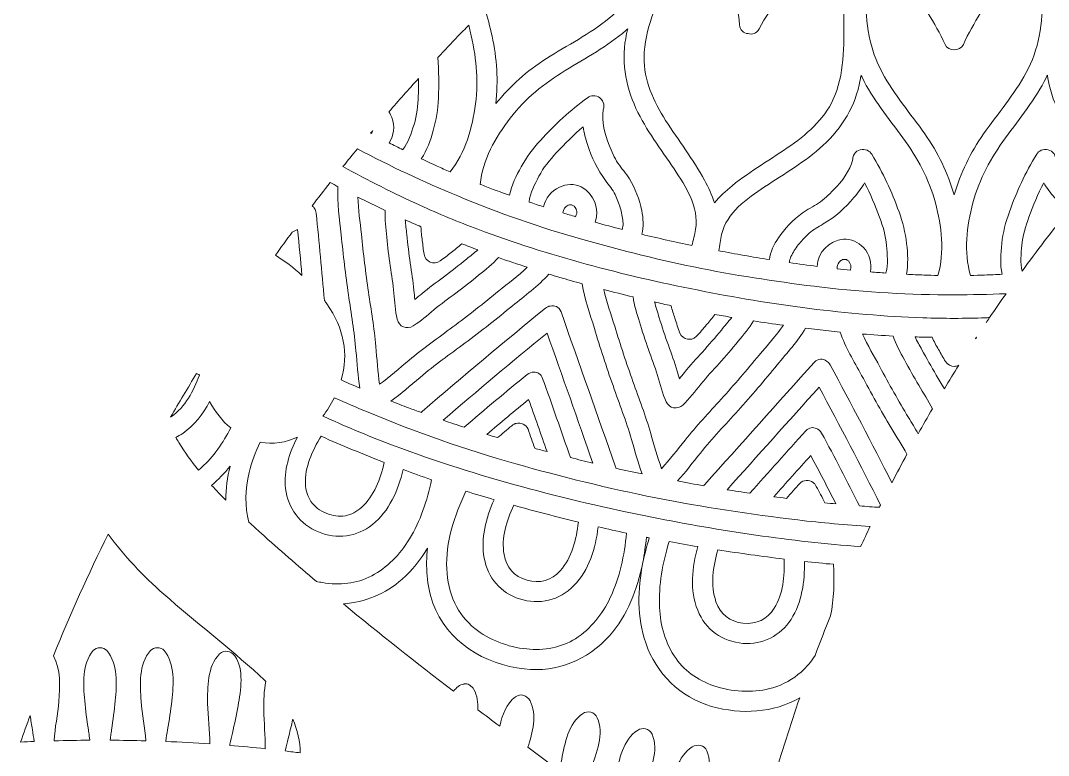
# Model space of a CAD drawing. Extents: x 80 to 917, y -989 to -11.
# Drawn here: x 199.9 to 391.6, y -273.8 to -136.8 of the extents above; entities that cross this region are included whole.
import ezdxf

# ---------------------------------------------------------------- set-up
doc = ezdxf.new("R2010")
doc.units = 0
doc.header["$MEASUREMENT"] = 0
doc.layers.add('Layer 1', color=7, linetype='Continuous', lineweight=0)

# ---------------------------------------------------------------- blocks, each defined once
blk = doc.blocks.new('Block_0')
at = {"layer": 'Layer 1'}
for points, knots in [([(297.6, -123.99), (297.6, -123.99), (297.6, -123.98), (297.6, -123.98), (297.88, -123.72), (298.16, -123.46), (298.45, -123.2), (298.16, -123.46), (297.88, -123.72), (297.6, -123.99), (297.64, -124.58), (297.68, -125.17), (297.7, -125.76), (297.73, -126.47), (298.25, -127.04), (298.9, -127.31), (299.55, -127.57), (300.32, -127.55), (300.84, -127.07), (304.14, -124.01), (307.87, -121.58), (311.63, -119.14), (315.42, -116.68), (318.96, -113.93), (322.31, -110.89), (323.81, -109.52), (325.2, -108.09), (326.44, -106.55), (326.43, -107.63), (326.47, -108.71), (326.56, -109.8), (326.97, -114.57), (328.32, -119.25), (329.92, -123.74), (331.56, -128.34), (333.62, -132.69), (333.98, -137.63), (334.05, -138.65), (334.76, -139.17), (335.55, -139.26), (336.32, -139.48), (337.17, -139.27), (337.63, -138.36), (339.85, -133.92), (343.42, -130.7), (346.7, -127.08), (349.9, -123.54), (352.93, -119.73), (355.13, -115.48), (355.63, -114.52), (356.09, -113.53), (356.49, -112.53), (357.05, -114.42), (357.78, -116.28), (358.64, -118.12), (360.57, -122.2), (362.79, -126.11), (365.35, -129.83), (367.9, -133.52), (370.41, -137.19), (372.28, -141.27), (372.58, -141.92), (373.28, -142.25), (373.99, -142.25), (374.68, -142.25), (375.39, -141.92), (375.69, -141.27), (377.57, -137.19), (380.07, -133.52), (382.62, -129.83), (385.18, -126.11), (387.4, -122.2), (389.33, -118.12), (390.2, -116.28), (390.92, -114.42), (391.48, -112.53), (391.89, -113.53), (392.34, -114.52), (392.84, -115.48), (395.04, -119.73), (398.08, -123.54), (401.27, -127.08), (404.55, -130.7), (408.12, -133.92), (410.34, -138.36), (410.8, -139.27), (411.65, -139.48), (412.42, -139.26), (413.21, -139.17), (413.92, -138.65), (413.99, -137.63), (414.35, -132.69), (416.42, -128.34), (418.05, -123.74), (419.65, -119.25), (421, -114.57), (421.41, -109.8), (421.5, -108.71), (421.54, -107.63), (421.53, -106.55), (422.78, -108.09), (424.16, -109.52), (425.66, -110.89), (429, -113.93), (432.55, -116.68), (436.34, -119.14), (438.76, -120.7), (441.16, -122.27), (443.45, -124), (440.26, -126.56), (437.11, -129.18), (434.03, -131.85), (433.83, -131.59), (433.64, -131.31), (433.46, -131.03), (432.07, -128.88), (430.97, -126.55), (429.7, -124.33), (429.19, -123.44), (428.28, -122.88), (427.24, -123.31), (426.27, -123.72), (425.86, -124.8), (426.22, -125.77), (426.62, -126.82), (427.03, -127.85), (427.46, -128.89), (428.33, -131.01), (429.27, -133.15), (430.06, -135.34), (425.44, -139.5), (420.95, -143.78), (416.59, -148.2), (412.64, -152.2), (408.81, -156.32), (405.09, -160.53), (405.09, -160.53), (404.41, -160.08), (404.41, -160.08), (401.02, -157.68), (397.77, -154.7), (396.21, -150.76), (394.3, -145.92), (394.56, -140.53), (394.56, -135.43), (394.56, -134.31), (394.54, -133.2), (394.5, -132.08), (394.47, -131.05), (393.68, -130.2), (392.62, -130.2), (391.5, -130.2), (390.87, -131.06), (390.74, -132.08), (390.42, -134.62), (390.3, -137.19), (389.84, -139.71), (389.39, -142.11), (388.54, -144.37), (387.39, -146.53), (385.19, -150.62), (382.13, -154.16), (379.47, -157.94), (377, -161.45), (375.18, -165.21), (373.99, -169.31), (373.99, -169.31), (373.99, -169.29), (373.99, -169.29), (373.99, -169.29), (373.98, -169.3), (373.98, -169.31), (372.79, -165.21), (370.97, -161.45), (368.51, -157.94), (365.84, -154.16), (362.78, -150.62), (360.58, -146.53), (359.43, -144.37), (358.59, -142.11), (358.14, -139.71), (357.67, -137.19), (357.55, -134.62), (357.23, -132.08), (357.1, -131.06), (356.47, -130.2), (355.35, -130.2), (354.3, -130.2), (353.5, -131.05), (353.47, -132.08), (353.43, -133.2), (353.42, -134.31), (353.42, -135.43), (353.4, -140.53), (353.67, -145.92), (351.76, -150.76), (350.2, -154.7), (346.95, -157.68), (343.56, -160.08), (339.93, -162.63), (336.03, -164.8), (332.59, -167.61), (331.4, -168.57), (330.23, -169.61), (329.28, -170.82), (328.86, -169.34), (328.17, -167.92), (327.45, -166.59), (325.33, -162.67), (322.57, -159.18), (320.19, -155.42), (317.97, -151.92), (316.1, -147.92), (316.18, -143.68), (316.26, -138.48), (318.57, -133.6), (320.51, -128.89), (320.94, -127.85), (321.35, -126.82), (321.75, -125.77), (322.11, -124.8), (321.7, -123.72), (320.73, -123.31), (319.69, -122.88), (318.78, -123.44), (318.27, -124.33), (317, -126.55), (315.9, -128.88), (314.51, -131.03), (313.18, -133.08), (311.54, -134.85), (309.64, -136.4), (306.06, -139.34), (301.87, -141.44), (297.96, -143.91), (294.33, -146.22), (291.22, -148.98), (288.55, -152.31), (288.55, -152.31), (288.55, -152.29), (288.55, -152.29), (288.55, -152.3), (288.54, -152.31), (288.54, -152.31), (289.01, -148.07), (288.76, -143.91), (287.83, -139.71), (287.45, -138), (287, -136.29), (286.55, -134.59), (290.17, -130.98), (293.85, -127.43), (297.6, -123.99)], [0, 0, 0, 0, 1, 1, 1, 2, 2, 2, 3, 3, 3, 4, 4, 4, 5, 5, 5, 6, 6, 6, 7, 7, 7, 8, 8, 8, 9, 9, 9, 10, 10, 10, 11, 11, 11, 12, 12, 12, 13, 13, 13, 14, 14, 14, 15, 15, 15, 16, 16, 16, 17, 17, 17, 18, 18, 18, 19, 19, 19, 20, 20, 20, 21, 21, 21, 22, 22, 22, 23, 23, 23, 24, 24, 24, 25, 25, 25, 26, 26, 26, 27, 27, 27, 28, 28, 28, 29, 29, 29, 30, 30, 30, 31, 31, 31, 32, 32, 32, 33, 33, 33, 34, 34, 34, 35, 35, 35, 36, 36, 36, 37, 37, 37, 38, 38, 38, 39, 39, 39, 40, 40, 40, 41, 41, 41, 42, 42, 42, 43, 43, 43, 44, 44, 44, 45, 45, 45, 46, 46, 46, 47, 47, 47, 48, 48, 48, 49, 49, 49, 50, 50, 50, 51, 51, 51, 52, 52, 52, 53, 53, 53, 54, 54, 54, 55, 55, 55, 56, 56, 56, 57, 57, 57, 58, 58, 58, 59, 59, 59, 60, 60, 60, 61, 61, 61, 62, 62, 62, 63, 63, 63, 64, 64, 64, 65, 65, 65, 66, 66, 66, 67, 67, 67, 68, 68, 68, 69, 69, 69, 70, 70, 70, 71, 71, 71, 72, 72, 72, 73, 73, 73, 74, 74, 74, 75, 75, 75, 76, 76, 76, 77, 77, 77, 78, 78, 78, 79, 79, 79, 80, 80, 80, 81, 81, 81, 82, 82, 82, 83, 83, 83, 84, 84, 84, 84]), ([(276.87, -157.32), (277.44, -155.34), (277.74, -153.35), (277.83, -151.3), (277.94, -148.74), (277.93, -146.22), (277.74, -143.7), (278.97, -142.38), (280.22, -141.06), (281.48, -139.75), (282.14, -139.06), (282.82, -138.38), (283.49, -137.69), (283.59, -138.06), (283.68, -138.44), (283.77, -138.81), (284.85, -143.33), (285.36, -147.71), (284.76, -152.34), (284.16, -156.85), (282.87, -161.42), (280, -165.02), (279.2, -164.67), (278.4, -164.32), (277.61, -163.95), (276.62, -163.5), (275.63, -163.04), (274.65, -162.57), (275.71, -161.04), (276.37, -159.06), (276.87, -157.32)], [0, 0, 0, 0, 1, 1, 1, 2, 2, 2, 3, 3, 3, 4, 4, 4, 5, 5, 5, 6, 6, 6, 7, 7, 7, 8, 8, 8, 9, 9, 9, 10, 10, 10, 10]), ([(291.21, -155.01), (294.05, -151.31), (297.51, -148.57), (301.47, -146.14), (305.33, -143.77), (309.36, -141.64), (312.8, -138.66), (312.91, -138.56), (313.02, -138.46), (313.13, -138.36), (313.05, -138.66), (312.99, -138.95), (312.92, -139.24), (311.89, -144.03), (312.61, -148.78), (314.67, -153.2), (316.56, -157.23), (319.29, -160.78), (321.76, -164.46), (324.02, -167.84), (326.44, -171.52), (325.77, -175.73), (325.6, -176.74), (325.35, -177.74), (325.09, -178.73), (321.96, -178.08), (318.84, -177.39), (315.74, -176.65), (316.14, -175.24), (316.03, -173.7), (315.74, -172.26), (315.31, -170.18), (314.55, -168.12), (313.44, -166.31), (312.8, -165.29), (311.98, -164.4), (311.31, -163.41), (310.62, -162.39), (310.15, -161.18), (309.68, -160.05), (308.8, -157.91), (308.22, -155.72), (308.57, -153.43), (308.66, -153.2), (308.69, -152.97), (308.68, -152.74), (308.74, -151.81), (307.91, -150.96), (307.02, -150.84), (306.6, -150.79), (306.21, -150.88), (305.89, -151.06), (305.81, -151.11), (305.73, -151.16), (305.64, -151.21), (302.38, -153.55), (299.55, -156.22), (296.84, -159.18), (295.44, -160.69), (294.26, -162.31), (293.26, -164.1), (292.38, -165.69), (291.46, -167.56), (291.11, -169.39), (290.09, -169.03), (289.07, -168.66), (288.05, -168.28), (287.23, -167.97), (286.42, -167.66), (285.6, -167.35), (286.11, -162.77), (288.43, -158.62), (291.21, -155.01)], [0, 0, 0, 0, 1, 1, 1, 2, 2, 2, 3, 3, 3, 4, 4, 4, 5, 5, 5, 6, 6, 6, 7, 7, 7, 8, 8, 8, 9, 9, 9, 10, 10, 10, 11, 11, 11, 12, 12, 12, 13, 13, 13, 14, 14, 14, 15, 15, 15, 16, 16, 16, 17, 17, 17, 18, 18, 18, 19, 19, 19, 20, 20, 20, 21, 21, 21, 22, 22, 22, 23, 23, 23, 24, 24, 24, 24]), ([(365.12, -178.4), (364.88, -176.36), (364.4, -174.4), (363.7, -172.47), (362.32, -168.71), (360.73, -165.16), (358.61, -161.75), (358.56, -161.66), (358.5, -161.59), (358.44, -161.52), (358.21, -161.22), (357.89, -161), (357.48, -160.89), (356.62, -160.64), (355.53, -161.11), (355.22, -161.99), (355.12, -162.21), (355.07, -162.43), (355.07, -162.67), (354.51, -164.93), (353.14, -166.73), (351.49, -168.37), (350.63, -169.23), (349.73, -170.17), (348.71, -170.84), (347.71, -171.51), (346.6, -172.02), (345.63, -172.72), (343.91, -173.97), (342.42, -175.57), (341.23, -177.33), (340.4, -178.55), (339.72, -179.93), (339.55, -181.38), (336.39, -180.88), (333.25, -180.33), (330.12, -179.73), (330.26, -178.71), (330.4, -177.69), (330.63, -176.7), (331.61, -172.55), (335.27, -170.07), (338.65, -167.82), (342.34, -165.36), (346.23, -163.13), (349.51, -160.13), (353.1, -156.84), (355.59, -152.72), (356.46, -147.9), (356.52, -147.61), (356.57, -147.3), (356.62, -147.01), (356.68, -147.14), (356.74, -147.28), (356.8, -147.4), (358.84, -151.48), (361.75, -154.99), (364.41, -158.66), (367.13, -162.42), (369.28, -166.28), (370.49, -170.78), (371.67, -175.17), (372.23, -179.9), (370.95, -184.32), (370.08, -184.3), (369.21, -184.28), (368.34, -184.25), (367.25, -184.21), (366.16, -184.16), (365.07, -184.11), (365.46, -182.28), (365.32, -180.2), (365.12, -178.4)], [0, 0, 0, 0, 1, 1, 1, 2, 2, 2, 3, 3, 3, 4, 4, 4, 5, 5, 5, 6, 6, 6, 7, 7, 7, 8, 8, 8, 9, 9, 9, 10, 10, 10, 11, 11, 11, 12, 12, 12, 13, 13, 13, 14, 14, 14, 15, 15, 15, 16, 16, 16, 17, 17, 17, 18, 18, 18, 19, 19, 19, 20, 20, 20, 21, 21, 21, 22, 22, 22, 23, 23, 23, 24, 24, 24, 24]), ([(397.53, -169.42), (397.17, -169.07), (396.82, -168.71), (396.48, -168.37), (394.84, -166.73), (393.47, -164.93), (392.91, -162.67), (392.91, -162.43), (392.85, -162.21), (392.75, -161.99), (392.44, -161.11), (391.35, -160.64), (390.49, -160.89), (390.08, -161), (389.76, -161.22), (389.53, -161.52), (389.47, -161.59), (389.41, -161.66), (389.36, -161.75), (387.24, -165.16), (385.65, -168.71), (384.27, -172.47), (383.57, -174.4), (383.08, -176.36), (382.85, -178.4), (382.65, -180.2), (382.51, -182.28), (382.9, -184.11), (381.82, -184.16), (380.72, -184.21), (379.64, -184.25), (378.77, -184.28), (377.89, -184.3), (377.02, -184.32), (375.74, -179.9), (376.3, -175.17), (377.48, -170.78), (378.69, -166.28), (380.84, -162.42), (383.56, -158.66), (386.22, -154.99), (389.14, -151.48), (391.17, -147.4), (391.23, -147.28), (391.29, -147.14), (391.36, -147.01), (391.4, -147.3), (391.45, -147.61), (391.51, -147.9), (392.39, -152.72), (394.88, -156.84), (398.47, -160.13), (399.76, -161.31), (401.15, -162.38), (402.6, -163.39), (400.88, -165.37), (399.2, -167.38), (397.53, -169.42)], [0, 0, 0, 0, 1, 1, 1, 2, 2, 2, 3, 3, 3, 4, 4, 4, 5, 5, 5, 6, 6, 6, 7, 7, 7, 8, 8, 8, 9, 9, 9, 10, 10, 10, 11, 11, 11, 12, 12, 12, 13, 13, 13, 14, 14, 14, 15, 15, 15, 16, 16, 16, 17, 17, 17, 18, 18, 18, 19, 19, 19, 19]), ([(274.15, -147.6), (274.16, -148.67), (274.15, -149.75), (274.09, -150.84), (274, -152.63), (273.87, -154.49), (273.29, -156.2), (272.78, -157.76), (272.27, -159.6), (271.22, -160.87), (271.21, -160.88), (271.21, -160.89), (271.2, -160.89), (270.35, -160.47), (269.5, -160.05), (268.66, -159.61), (269.53, -158.21), (269.76, -156.53), (269.17, -154.92), (269.03, -154.55), (268.83, -154.18), (268.6, -153.83), (270.43, -151.73), (272.28, -149.66), (274.15, -147.6)], [0, 0, 0, 0, 1, 1, 1, 2, 2, 2, 3, 3, 3, 4, 4, 4, 5, 5, 5, 6, 6, 6, 7, 7, 7, 8, 8, 8, 8]), ([(304.47, -167.84), (303.25, -167.16), (301.64, -167.3), (300.4, -167.86), (298.85, -168.58), (297.82, -169.93), (297.44, -171.53), (296.53, -171.24), (295.64, -170.95), (294.74, -170.64), (294.74, -170.64), (294.74, -170.62), (294.74, -170.62), (294.9, -168.97), (295.84, -167.31), (296.58, -165.85), (297.39, -164.23), (298.6, -162.82), (299.81, -161.49), (301.4, -159.74), (303.05, -158.12), (304.83, -156.62), (304.98, -157.74), (305.27, -158.85), (305.62, -159.94), (306.4, -162.31), (307.51, -164.67), (309.01, -166.66), (309.65, -167.5), (310.33, -168.3), (310.78, -169.26), (311.16, -170.06), (311.47, -170.9), (311.74, -171.74), (312, -172.57), (312.16, -173.43), (312.24, -174.29), (312.28, -174.68), (312.24, -175.07), (312.18, -175.47), (312.16, -175.57), (312.14, -175.66), (312.1, -175.75), (310.42, -175.32), (308.73, -174.87), (307.06, -174.41), (307.96, -171.89), (306.84, -169.16), (304.47, -167.84)], [0, 0, 0, 0, 1, 1, 1, 2, 2, 2, 3, 3, 3, 4, 4, 4, 5, 5, 5, 6, 6, 6, 7, 7, 7, 8, 8, 8, 9, 9, 9, 10, 10, 10, 11, 11, 11, 12, 12, 12, 13, 13, 13, 14, 14, 14, 15, 15, 15, 16, 16, 16, 16]), ([(265.63, -157.29), (265.57, -157.48), (265.45, -157.67), (265.31, -157.86), (265.27, -157.84), (265.24, -157.82), (265.2, -157.8), (265.34, -157.63), (265.49, -157.46), (265.63, -157.29)], [0, 0, 0, 0, 1, 1, 1, 2, 2, 2, 3, 3, 3, 3]), ([(262.75, -160.72), (268.86, -163.97), (275.09, -166.9), (281.43, -169.5), (288.99, -172.66), (296.76, -175.4), (304.75, -177.64), (312.01, -179.69), (319.39, -181.51), (326.85, -183.03), (334.32, -184.48), (341.83, -185.63), (349.31, -186.51), (357.56, -187.49), (365.79, -187.94), (373.99, -187.92), (377.2, -187.92), (380.43, -187.86), (383.66, -187.72), (382.62, -189.2), (381.6, -190.69), (380.58, -192.18), (380.58, -192.18), (380.59, -192.18), (380.59, -192.18), (380.37, -192.51), (380.15, -192.84), (379.93, -193.16), (380.15, -192.84), (380.37, -192.51), (380.58, -192.18), (380.33, -192.19), (380.08, -192.2), (379.82, -192.22), (377.88, -192.28), (375.94, -192.32), (373.99, -192.32), (372.04, -192.32), (370.09, -192.28), (368.15, -192.22), (354, -191.71), (339.92, -189.81), (326.05, -187.03), (312.16, -184.29), (298.43, -180.66), (285.17, -175.71), (283.35, -175.03), (281.54, -174.31), (279.74, -173.57), (277.94, -172.83), (276.16, -172.05), (274.38, -171.24), (269.51, -169.02), (264.73, -166.62), (260.03, -164.05), (260.92, -162.94), (261.84, -161.83), (262.75, -160.72)], [0, 0, 0, 0, 1, 1, 1, 2, 2, 2, 3, 3, 3, 4, 4, 4, 5, 5, 5, 6, 6, 6, 7, 7, 7, 8, 8, 8, 9, 9, 9, 10, 10, 10, 11, 11, 11, 12, 12, 12, 13, 13, 13, 14, 14, 14, 15, 15, 15, 16, 16, 16, 17, 17, 17, 18, 18, 18, 19, 19, 19, 19]), ([(257.66, -167.01), (258.15, -167.27), (258.63, -167.54), (259.11, -167.8), (258.92, -170.77), (259.43, -173.84), (259.72, -176.77), (260.08, -180.49), (260.53, -184.2), (261.07, -187.91), (261.57, -191.4), (262.18, -194.86), (262.47, -198.38), (262.67, -200.7), (262.83, -203.02), (263.19, -205.33), (262.1, -204.86), (261.02, -204.38), (259.95, -203.89), (259.87, -203.85), (259.79, -203.82), (259.71, -203.78), (261.11, -198.91), (260.28, -194.2), (257.03, -189.59), (256.89, -189.39), (256.74, -189.19), (256.59, -188.99), (256.12, -183.57), (255.61, -178.15), (255.06, -172.74), (255.01, -172.36), (254.89, -172.06), (254.71, -171.82), (254.6, -171.63), (254.46, -171.48), (254.3, -171.34), (255.4, -169.89), (256.53, -168.45), (257.66, -167.01)], [0, 0, 0, 0, 1, 1, 1, 2, 2, 2, 3, 3, 3, 4, 4, 4, 5, 5, 5, 6, 6, 6, 7, 7, 7, 8, 8, 8, 9, 9, 9, 10, 10, 10, 11, 11, 11, 12, 12, 12, 13, 13, 13, 13]), ([(357.08, -179.14), (356.16, -178.14), (354.72, -177.39), (353.33, -177.56), (350.64, -177.87), (348.55, -179.96), (348.43, -182.64), (346.7, -182.42), (344.97, -182.19), (343.25, -181.94), (343.25, -181.86), (343.26, -181.76), (343.29, -181.66), (343.38, -181.26), (343.5, -180.9), (343.69, -180.54), (344.09, -179.78), (344.56, -179.05), (345.12, -178.38), (345.7, -177.71), (346.3, -177.05), (346.96, -176.46), (347.74, -175.73), (348.68, -175.26), (349.58, -174.73), (351.74, -173.47), (353.67, -171.71), (355.29, -169.82), (356.04, -168.94), (356.72, -168.04), (357.29, -167.07), (358.36, -169.13), (359.27, -171.25), (360.07, -173.47), (360.67, -175.17), (361.26, -176.93), (361.38, -178.74), (361.5, -180.37), (361.74, -182.27), (361.25, -183.84), (361.25, -183.85), (361.24, -183.87), (361.24, -183.87), (360.3, -183.81), (359.36, -183.74), (358.41, -183.66), (358.67, -182.03), (358.25, -180.39), (357.08, -179.14)], [0, 0, 0, 0, 1, 1, 1, 2, 2, 2, 3, 3, 3, 4, 4, 4, 5, 5, 5, 6, 6, 6, 7, 7, 7, 8, 8, 8, 9, 9, 9, 10, 10, 10, 11, 11, 11, 12, 12, 12, 13, 13, 13, 14, 14, 14, 15, 15, 15, 16, 16, 16, 16]), ([(386.64, -183.54), (386.26, -182.02), (386.48, -180.26), (386.59, -178.74), (386.71, -176.93), (387.3, -175.17), (387.91, -173.47), (388.7, -171.25), (389.61, -169.13), (390.68, -167.07), (391.25, -168.04), (391.93, -168.94), (392.69, -169.82), (393.44, -170.7), (394.28, -171.56), (395.16, -172.35), (392.24, -176.01), (389.39, -179.75), (386.64, -183.54)], [0, 0, 0, 0, 1, 1, 1, 2, 2, 2, 3, 3, 3, 4, 4, 4, 5, 5, 5, 6, 6, 6, 6]), ([(268.21, -177.18), (268.38, -178.98), (268.6, -180.77), (268.86, -182.56), (269.11, -184.25), (269.4, -185.93), (269.55, -187.62), (269.68, -189.25), (269.8, -190.87), (270.16, -192.46), (270.32, -193.18), (270.76, -193.68), (271.32, -193.91), (271.87, -194.15), (272.53, -194.1), (273.16, -193.7), (274.54, -192.84), (275.76, -191.77), (277.01, -190.72), (278.31, -189.62), (279.71, -188.64), (281.08, -187.62), (282.53, -186.54), (283.95, -185.42), (285.34, -184.28), (286.6, -183.24), (287.97, -182.24), (289.02, -180.98), (290.81, -181.61), (292.6, -182.22), (294.41, -182.81), (292.76, -184.41), (290.82, -185.79), (289.08, -187.22), (286.29, -189.52), (283.42, -191.75), (280.53, -193.91), (277.79, -195.96), (275, -197.91), (272.39, -200.11), (270.57, -201.63), (268.78, -203.19), (266.88, -204.6), (266.88, -204.6), (266.88, -204.6), (266.88, -204.6), (266.54, -202.26), (266.38, -199.89), (266.18, -197.54), (265.88, -194.13), (265.29, -190.78), (264.8, -187.39), (264.28, -183.81), (263.83, -180.22), (263.48, -176.62), (263.26, -174.38), (262.88, -172.04), (262.83, -169.74), (264.53, -170.59), (266.23, -171.43), (267.94, -172.24), (267.8, -173.88), (268.05, -175.55), (268.21, -177.18)], [0, 0, 0, 0, 1, 1, 1, 2, 2, 2, 3, 3, 3, 4, 4, 4, 5, 5, 5, 6, 6, 6, 7, 7, 7, 8, 8, 8, 9, 9, 9, 10, 10, 10, 11, 11, 11, 12, 12, 12, 13, 13, 13, 14, 14, 14, 15, 15, 15, 16, 16, 16, 17, 17, 17, 18, 18, 18, 19, 19, 19, 20, 20, 20, 21, 21, 21, 21]), ([(303.42, -173.37), (302.63, -173.14), (301.84, -172.91), (301.05, -172.67), (301.14, -171.98), (301.41, -171.54), (302.05, -171.25), (302.14, -171.2), (302.49, -171.16), (302.49, -171.15), (302.56, -171.16), (302.71, -171.2), (302.79, -171.21), (302.87, -171.26), (302.97, -171.32), (303.01, -171.32), (303.01, -171.32), (303.02, -171.32), (303.02, -171.32), (303.25, -171.46), (303.11, -171.37), (303.35, -171.68), (303.38, -171.71), (303.4, -171.74), (303.41, -171.76), (303.44, -171.84), (303.54, -172.1), (303.55, -172.1), (303.68, -172.61), (303.63, -172.93), (303.42, -173.37)], [0, 0, 0, 0, 1, 1, 1, 2, 2, 2, 3, 3, 3, 4, 4, 4, 5, 5, 5, 6, 6, 6, 7, 7, 7, 8, 8, 8, 9, 9, 9, 10, 10, 10, 10]), ([(271.67, -173.97), (272.63, -174.41), (273.61, -174.84), (274.59, -175.26), (274.59, -176.11), (274.71, -176.97), (274.83, -177.82), (274.96, -178.67), (275, -179.54), (275.16, -180.38), (275.3, -181.08), (275.75, -181.6), (276.32, -181.83), (276.88, -182.07), (277.56, -182.02), (278.17, -181.62), (278.88, -181.14), (279.52, -180.56), (280.21, -180.05), (280.9, -179.54), (281.58, -179.01), (282.19, -178.41), (283.17, -178.8), (284.17, -179.18), (285.17, -179.56), (284.49, -180.16), (283.75, -180.71), (283.06, -181.28), (281.67, -182.43), (280.24, -183.54), (278.8, -184.62), (277.44, -185.65), (276.04, -186.62), (274.73, -187.72), (274.3, -188.08), (273.87, -188.45), (273.42, -188.81), (273.37, -188.25), (273.33, -187.68), (273.28, -187.11), (273.13, -185.41), (272.83, -183.74), (272.59, -182.05), (272.34, -180.26), (272.11, -178.47), (271.94, -176.67), (271.86, -175.78), (271.71, -174.87), (271.67, -173.97)], [0, 0, 0, 0, 1, 1, 1, 2, 2, 2, 3, 3, 3, 4, 4, 4, 5, 5, 5, 6, 6, 6, 7, 7, 7, 8, 8, 8, 9, 9, 9, 10, 10, 10, 11, 11, 11, 12, 12, 12, 13, 13, 13, 14, 14, 14, 15, 15, 15, 16, 16, 16, 16]), ([(250.58, -176.26), (250.92, -176.09), (251.25, -175.93), (251.58, -175.78), (251.86, -178.62), (252.14, -181.46), (252.4, -184.31), (250.85, -182.9), (249.19, -181.64), (247.45, -180.57), (248.47, -179.12), (249.52, -177.69), (250.58, -176.26)], [0, 0, 0, 0, 1, 1, 1, 2, 2, 2, 3, 3, 3, 4, 4, 4, 4]), ([(354.64, -183.32), (353.83, -183.25), (353.01, -183.16), (352.19, -183.07), (352.17, -182.58), (352.24, -182.27), (352.55, -181.84), (352.57, -181.84), (352.75, -181.65), (352.81, -181.59), (352.83, -181.58), (352.86, -181.56), (352.89, -181.53), (353.24, -181.33), (353.08, -181.38), (353.34, -181.33), (353.29, -181.35), (353.48, -181.33), (353.6, -181.32), (353.67, -181.33), (353.83, -181.36), (353.89, -181.37), (353.89, -181.39), (354.2, -181.56), (354.26, -181.63), (354.75, -182.15), (354.81, -182.66), (354.64, -183.32)], [0, 0, 0, 0, 1, 1, 1, 2, 2, 2, 3, 3, 3, 4, 4, 4, 5, 5, 5, 6, 6, 6, 7, 7, 7, 8, 8, 8, 9, 9, 9, 9]), ([(310.39, -204.86), (311.56, -208.2), (312.85, -211.49), (313.84, -214.88), (314.46, -217.02), (315.05, -219.18), (315.79, -221.29), (314.16, -220.96), (312.54, -220.62), (310.93, -220.26), (310.91, -220.17), (310.88, -220.08), (310.85, -219.99), (307.49, -210.37), (304.11, -200.75), (300.7, -191.13), (300.34, -190.13), (299.47, -189.84), (298.67, -190.03), (298.38, -190.07), (298.08, -190.2), (297.79, -190.44), (290.04, -196.73), (282.4, -203.14), (274.84, -209.66), (274.77, -209.73), (274.71, -209.8), (274.65, -209.86), (273.86, -209.58), (273.08, -209.3), (272.29, -209), (271.18, -208.59), (270.09, -208.16), (268.99, -207.73), (270.87, -206.35), (272.63, -204.82), (274.41, -203.32), (277.11, -201.04), (279.98, -199.02), (282.81, -196.91), (285.8, -194.67), (288.75, -192.37), (291.64, -189.99), (293.91, -188.12), (296.44, -186.31), (298.41, -184.08), (299.76, -184.49), (301.12, -184.89), (302.49, -185.27), (303.2, -185.48), (303.92, -185.68), (304.64, -185.88), (305.03, -188.7), (306.1, -191.48), (306.91, -194.19), (307.97, -197.78), (309.15, -201.34), (310.39, -204.86)], [0, 0, 0, 0, 1, 1, 1, 2, 2, 2, 3, 3, 3, 4, 4, 4, 5, 5, 5, 6, 6, 6, 7, 7, 7, 8, 8, 8, 9, 9, 9, 10, 10, 10, 11, 11, 11, 12, 12, 12, 13, 13, 13, 14, 14, 14, 15, 15, 15, 16, 16, 16, 17, 17, 17, 18, 18, 18, 19, 19, 19, 19]), ([(318.67, -202.96), (319.18, -204.62), (319.59, -206.3), (320.31, -207.88), (320.55, -208.42), (321.09, -208.85), (321.68, -209.01), (322.28, -209.09), (322.95, -208.9), (323.38, -208.49), (324.64, -207.3), (325.68, -205.91), (326.77, -204.56), (327.85, -203.23), (329.04, -202), (330.19, -200.72), (331.39, -199.37), (332.57, -198.01), (333.71, -196.6), (334.69, -195.38), (335.81, -194.19), (336.56, -192.79), (338.42, -193.08), (340.29, -193.35), (342.15, -193.61), (340.79, -195.56), (339.12, -197.36), (337.65, -199.15), (335.35, -201.95), (332.98, -204.69), (330.55, -207.37), (328.27, -209.9), (325.93, -212.36), (323.81, -215.03), (322.38, -216.82), (320.96, -218.64), (319.43, -220.33), (318.65, -218.18), (318.04, -215.95), (317.41, -213.75), (316.46, -210.48), (315.25, -207.31), (314.11, -204.11), (312.89, -200.69), (311.75, -197.26), (310.7, -193.79), (310.02, -191.57), (309.16, -189.27), (308.65, -186.95), (310.48, -187.42), (312.31, -187.89), (314.14, -188.33), (314.29, -189.9), (314.87, -191.43), (315.32, -192.94), (315.82, -194.67), (316.4, -196.39), (316.99, -198.1), (317.55, -199.71), (318.19, -201.31), (318.67, -202.96)], [0, 0, 0, 0, 1, 1, 1, 2, 2, 2, 3, 3, 3, 4, 4, 4, 5, 5, 5, 6, 6, 6, 7, 7, 7, 8, 8, 8, 9, 9, 9, 10, 10, 10, 11, 11, 11, 12, 12, 12, 13, 13, 13, 14, 14, 14, 15, 15, 15, 16, 16, 16, 17, 17, 17, 18, 18, 18, 19, 19, 19, 20, 20, 20, 20]), ([(318.12, -189.27), (319.16, -189.52), (320.2, -189.74), (321.24, -189.97), (321.39, -190.77), (321.67, -191.55), (321.93, -192.31), (322.23, -193.22), (322.5, -194.17), (322.86, -195.05), (323.13, -195.73), (323.66, -196.08), (324.24, -196.17), (324.8, -196.31), (325.41, -196.19), (325.93, -195.66), (326.6, -194.98), (327.21, -194.21), (327.84, -193.49), (328.37, -192.88), (328.93, -192.26), (329.37, -191.59), (330.42, -191.77), (331.47, -191.96), (332.51, -192.14), (331.91, -192.96), (331.22, -193.73), (330.58, -194.49), (329.43, -195.89), (328.26, -197.26), (327.04, -198.6), (325.9, -199.86), (324.75, -201.08), (323.7, -202.41), (323.39, -202.81), (323.08, -203.19), (322.75, -203.58), (322.61, -203.1), (322.47, -202.62), (322.34, -202.15), (321.87, -200.51), (321.28, -198.93), (320.71, -197.34), (320.1, -195.63), (319.53, -193.92), (319, -192.2), (318.71, -191.24), (318.36, -190.26), (318.12, -189.27)], [0, 0, 0, 0, 1, 1, 1, 2, 2, 2, 3, 3, 3, 4, 4, 4, 5, 5, 5, 6, 6, 6, 7, 7, 7, 8, 8, 8, 9, 9, 9, 10, 10, 10, 11, 11, 11, 12, 12, 12, 13, 13, 13, 14, 14, 14, 15, 15, 15, 16, 16, 16, 16]), ([(297.27, -203.52), (296.97, -202.65), (296.28, -202.32), (295.59, -202.37), (295.2, -202.34), (294.78, -202.46), (294.38, -202.79), (290.42, -206), (286.51, -209.28), (282.65, -212.61), (281.33, -212.18), (280.02, -211.75), (278.71, -211.3), (285.1, -205.8), (291.56, -200.38), (298.1, -195.05), (300.95, -203.12), (303.79, -211.19), (306.62, -219.28), (305.23, -218.95), (303.85, -218.61), (302.46, -218.27), (300.75, -213.35), (299.02, -208.44), (297.27, -203.52)], [0, 0, 0, 0, 1, 1, 1, 2, 2, 2, 3, 3, 3, 4, 4, 4, 5, 5, 5, 6, 6, 6, 7, 7, 7, 8, 8, 8, 8]), ([(362.36, -222.94), (358.61, -215.58), (354.79, -208.26), (350.86, -201), (350.67, -200.67), (350.45, -200.43), (350.19, -200.27), (349.53, -199.8), (348.62, -199.73), (347.9, -200.52), (341.08, -208.1), (334.27, -215.69), (327.48, -223.3), (327.41, -223.36), (327.36, -223.45), (327.31, -223.51), (325.68, -223.23), (324.05, -222.93), (322.42, -222.62), (323.91, -220.95), (325.28, -219.17), (326.67, -217.43), (328.89, -214.67), (331.33, -212.13), (333.7, -209.5), (336.19, -206.71), (338.64, -203.88), (341, -200.98), (342.78, -198.78), (344.83, -196.62), (346.27, -194.15), (347.01, -194.24), (347.76, -194.34), (348.5, -194.42), (349.9, -194.59), (351.31, -194.74), (352.71, -194.88), (353.68, -197.7), (355.32, -200.33), (356.72, -202.94), (358.47, -206.23), (360.31, -209.5), (362.22, -212.71), (363.2, -214.36), (364.21, -215.98), (365.18, -217.63), (364.23, -219.39), (363.28, -221.16), (362.36, -222.94)], [0, 0, 0, 0, 1, 1, 1, 2, 2, 2, 3, 3, 3, 4, 4, 4, 5, 5, 5, 6, 6, 6, 7, 7, 7, 8, 8, 8, 9, 9, 9, 10, 10, 10, 11, 11, 11, 12, 12, 12, 13, 13, 13, 14, 14, 14, 15, 15, 15, 16, 16, 16, 16]), ([(367.28, -213.81), (366.67, -212.81), (366.07, -211.82), (365.47, -210.81), (363.62, -207.7), (361.83, -204.55), (360.13, -201.36), (359.07, -199.37), (357.82, -197.35), (356.9, -195.24), (358.79, -195.39), (360.68, -195.51), (362.58, -195.61), (363.07, -197.17), (363.95, -198.62), (364.72, -200.06), (365.57, -201.66), (366.45, -203.24), (367.37, -204.78), (368.24, -206.24), (369.15, -207.67), (369.93, -209.17), (369.04, -210.71), (368.15, -212.25), (367.28, -213.81)], [0, 0, 0, 0, 1, 1, 1, 2, 2, 2, 3, 3, 3, 4, 4, 4, 5, 5, 5, 6, 6, 6, 7, 7, 7, 8, 8, 8, 8]), ([(372.15, -205.43), (371.65, -204.58), (371.13, -203.74), (370.63, -202.89), (369.71, -201.33), (368.81, -199.76), (367.96, -198.16), (367.55, -197.38), (367.07, -196.59), (366.68, -195.78), (367.75, -195.81), (368.81, -195.83), (369.88, -195.85), (370.21, -196.64), (370.63, -197.39), (371.08, -198.12), (371.52, -198.86), (371.89, -199.64), (372.36, -200.35), (372.76, -200.96), (373.37, -201.26), (373.99, -201.26), (374.27, -201.26), (374.56, -201.19), (374.83, -201.06), (373.93, -202.51), (373.03, -203.96), (372.15, -205.43)], [0, 0, 0, 0, 1, 1, 1, 2, 2, 2, 3, 3, 3, 4, 4, 4, 5, 5, 5, 6, 6, 6, 7, 7, 7, 8, 8, 8, 9, 9, 9, 9]), ([(377.97, -196.14), (378.01, -196.04), (378.06, -195.94), (378.09, -195.85), (378.12, -195.85), (378.13, -195.84), (378.16, -195.84), (378.09, -195.94), (378.04, -196.04), (377.97, -196.14)], [0, 0, 0, 0, 1, 1, 1, 2, 2, 2, 3, 3, 3, 3]), ([(232.77, -202.59), (232.94, -202.68), (233.1, -202.79), (233.28, -202.88), (232.2, -205.84), (230.61, -208.87), (228.06, -210.63), (228.01, -210.67), (227.96, -210.7), (227.91, -210.73), (229.49, -208), (231.11, -205.28), (232.77, -202.59)], [0, 0, 0, 0, 1, 1, 1, 2, 2, 2, 3, 3, 3, 4, 4, 4, 4]), ([(360.04, -227.55), (360.04, -227.54), (360.04, -227.54), (360.04, -227.53), (358.82, -227.46), (357.59, -227.37), (356.35, -227.27), (354.06, -222.72), (351.71, -218.19), (349.28, -213.71), (349.03, -213.25), (348.69, -212.98), (348.32, -212.86), (347.69, -212.55), (346.93, -212.59), (346.32, -213.27), (342.84, -217.15), (339.36, -221.03), (335.89, -224.92), (334.48, -224.71), (333.06, -224.48), (331.66, -224.25), (337.37, -217.87), (343.09, -211.5), (348.81, -205.13), (352.72, -212.41), (356.53, -219.73), (360.26, -227.1), (360.19, -227.25), (360.12, -227.4), (360.04, -227.55)], [0, 0, 0, 0, 1, 1, 1, 2, 2, 2, 3, 3, 3, 4, 4, 4, 5, 5, 5, 6, 6, 6, 7, 7, 7, 8, 8, 8, 9, 9, 9, 10, 10, 10, 10]), ([(239.12, -212.75), (237.7, -215.52), (235.93, -218.09), (233.72, -220.08), (233.52, -220.26), (233.32, -220.43), (233.12, -220.6), (231.8, -218.97), (230.57, -217.27), (229.46, -215.47), (229.26, -215.14), (229.07, -214.83), (228.89, -214.51), (229.33, -214.3), (229.76, -214.04), (230.17, -213.75), (232.33, -212.26), (233.95, -210.15), (235.19, -207.84), (236.22, -209.73), (237.56, -211.44), (239.12, -212.75)], [0, 0, 0, 0, 1, 1, 1, 2, 2, 2, 3, 3, 3, 4, 4, 4, 5, 5, 5, 6, 6, 6, 7, 7, 7, 7]), ([(356.55, -234.86), (343.47, -233.87), (330.48, -231.94), (317.63, -229.36), (301.31, -226.14), (285.16, -221.87), (269.57, -216.05), (267.43, -215.25), (265.3, -214.41), (263.19, -213.53), (261.07, -212.66), (258.98, -211.75), (256.9, -210.8), (256.7, -210.71), (256.5, -210.62), (256.31, -210.53), (257.08, -209.54), (257.79, -208.42), (258.4, -207.17), (258.4, -207.15), (258.41, -207.14), (258.42, -207.12), (260.51, -208.05), (262.62, -208.95), (264.73, -209.82), (273.67, -213.55), (282.85, -216.78), (292.3, -219.44), (300.85, -221.85), (309.56, -223.99), (318.34, -225.78), (327.15, -227.49), (336, -228.84), (344.83, -229.89), (349.34, -230.42), (353.83, -230.82), (358.31, -231.09), (357.72, -232.34), (357.13, -233.59), (356.55, -234.86)], [0, 0, 0, 0, 1, 1, 1, 2, 2, 2, 3, 3, 3, 4, 4, 4, 5, 5, 5, 6, 6, 6, 7, 7, 7, 8, 8, 8, 9, 9, 9, 10, 10, 10, 11, 11, 11, 12, 12, 12, 13, 13, 13, 13]), ([(298.09, -217.15), (297.32, -216.95), (296.56, -216.74), (295.79, -216.53), (295.38, -215.35), (294.96, -214.17), (294.54, -212.99), (294.23, -212.1), (293.2, -211.68), (292.33, -211.89), (292.33, -211.89), (292.32, -211.89), (292.32, -211.9), (292.27, -211.9), (292.23, -211.92), (292.18, -211.93), (292.16, -211.94), (292.15, -211.95), (292.12, -211.95), (292.12, -211.96), (292.09, -211.96), (292.08, -211.97), (292.06, -211.98), (292.04, -211.98), (292.02, -212), (292, -212.01), (291.98, -212.02), (291.95, -212.03), (291.78, -212.12), (291.63, -212.23), (291.5, -212.35), (290.61, -213.07), (289.74, -213.81), (288.87, -214.55), (288.2, -214.35), (287.53, -214.15), (286.86, -213.94), (289.45, -211.75), (292.04, -209.57), (294.66, -207.42), (295.81, -210.66), (296.95, -213.91), (298.09, -217.15)], [0, 0, 0, 0, 1, 1, 1, 2, 2, 2, 3, 3, 3, 4, 4, 4, 5, 5, 5, 6, 6, 6, 7, 7, 7, 8, 8, 8, 9, 9, 9, 10, 10, 10, 11, 11, 11, 12, 12, 12, 13, 13, 13, 14, 14, 14, 14]), ([(242.57, -221.04), (243.03, -219.13), (243.74, -217.22), (244.62, -215.37), (247.04, -215.82), (249.41, -215.49), (251.57, -214.44), (250.02, -217.41), (248.98, -220.71), (249.35, -224.05), (249.77, -227.7), (252.06, -230.74), (255.49, -232.12), (258.88, -233.57), (262.65, -233.03), (265.53, -230.75), (268.68, -228.26), (270.34, -224.34), (271.28, -220.51), (273.03, -221.16), (274.79, -221.8), (276.55, -222.4), (275.76, -226.25), (274.45, -230.18), (272.45, -233.41), (270.65, -236.34), (268.25, -238.85), (265.42, -240.3), (262.48, -241.79), (259.47, -242.11), (256.2, -241.55), (255.83, -241.49), (255.47, -241.42), (255.1, -241.33), (251.62, -238.39), (248.18, -235.4), (244.8, -232.36), (244.03, -231.67), (243.27, -230.99), (242.51, -230.29), (241.72, -227.42), (241.83, -224.17), (242.57, -221.04)], [0, 0, 0, 0, 1, 1, 1, 2, 2, 2, 3, 3, 3, 4, 4, 4, 5, 5, 5, 6, 6, 6, 7, 7, 7, 8, 8, 8, 9, 9, 9, 10, 10, 10, 11, 11, 11, 12, 12, 12, 13, 13, 13, 14, 14, 14, 14]), ([(255.97, -214.29), (257.92, -215.15), (259.87, -215.98), (261.84, -216.79), (263.8, -217.61), (265.77, -218.41), (267.75, -219.17), (267.07, -222.21), (265.76, -225.51), (263.57, -227.48), (262.58, -228.38), (261.59, -228.9), (260.5, -229.1), (259.27, -229.33), (258.13, -229.13), (256.93, -228.65), (255.73, -228.14), (254.79, -227.48), (254.08, -226.44), (253.46, -225.52), (253.12, -224.46), (253.05, -223.13), (252.9, -220.19), (254.3, -216.93), (255.97, -214.29)], [0, 0, 0, 0, 1, 1, 1, 2, 2, 2, 3, 3, 3, 4, 4, 4, 5, 5, 5, 6, 6, 6, 7, 7, 7, 8, 8, 8, 8]), ([(340.36, -225.55), (342.65, -223), (344.94, -220.43), (347.24, -217.88), (348.84, -220.87), (350.41, -223.87), (351.95, -226.89), (351.26, -226.83), (350.56, -226.76), (349.86, -226.69), (349.35, -225.67), (348.83, -224.65), (348.28, -223.64), (348.21, -223.48), (348.11, -223.32), (347.99, -223.18), (347.97, -223.16), (347.95, -223.14), (347.94, -223.12), (347.92, -223.1), (347.9, -223.08), (347.89, -223.07), (347.89, -223.07), (347.85, -223.04), (347.85, -223.04), (347.84, -223.03), (347.82, -223.02), (347.81, -223), (347.77, -222.97), (347.74, -222.94), (347.71, -222.91), (347.7, -222.91), (347.69, -222.9), (347.69, -222.9), (346.96, -222.37), (345.85, -222.38), (345.22, -223.07), (344.39, -224), (343.55, -224.93), (342.72, -225.87), (341.93, -225.77), (341.14, -225.66), (340.36, -225.55)], [0, 0, 0, 0, 1, 1, 1, 2, 2, 2, 3, 3, 3, 4, 4, 4, 5, 5, 5, 6, 6, 6, 7, 7, 7, 8, 8, 8, 9, 9, 9, 10, 10, 10, 11, 11, 11, 12, 12, 12, 13, 13, 13, 14, 14, 14, 14]), ([(238.99, -219.88), (238.47, -221.94), (238.18, -224.06), (238.21, -226.2), (237.3, -225.29), (236.42, -224.38), (235.57, -223.45), (236.83, -222.38), (237.96, -221.18), (238.99, -219.88)], [0, 0, 0, 0, 1, 1, 1, 2, 2, 2, 3, 3, 3, 3]), ([(286.38, -237.03), (287.03, -240.61), (289.47, -243.48), (292.94, -244.6), (296.64, -245.78), (300.37, -244.89), (303.09, -242.13), (305.92, -239.27), (307.14, -235.09), (307.62, -231.16), (309.37, -231.57), (311.13, -231.96), (312.89, -232.34), (312.52, -236.49), (311.65, -240.56), (309.88, -244.35), (308.42, -247.46), (306.3, -250.14), (303.38, -252.01), (300.82, -253.65), (297.49, -254.25), (294.31, -253.93), (290.74, -253.57), (287.29, -252.24), (284.61, -250.1), (283.04, -248.85), (281.74, -247.15), (280.89, -245.38), (279.9, -243.3), (279.52, -241.37), (279.4, -238.99), (279.14, -234.15), (280.8, -229.03), (282.98, -224.53), (284.72, -225.08), (286.46, -225.6), (288.21, -226.11), (286.7, -229.51), (285.71, -233.34), (286.38, -237.03)], [0, 0, 0, 0, 1, 1, 1, 2, 2, 2, 3, 3, 3, 4, 4, 4, 5, 5, 5, 6, 6, 6, 7, 7, 7, 8, 8, 8, 9, 9, 9, 10, 10, 10, 11, 11, 11, 12, 12, 12, 13, 13, 13, 13]), ([(291.87, -227.15), (295.86, -228.26), (299.89, -229.31), (303.93, -230.28), (303.56, -233.58), (302.71, -236.89), (300.55, -239.36), (299, -241.15), (296.66, -241.8), (294.38, -241.12), (291.89, -240.38), (290.5, -238.71), (290.08, -236.32), (289.52, -233.27), (290.54, -230.01), (291.87, -227.15)], [0, 0, 0, 0, 1, 1, 1, 2, 2, 2, 3, 3, 3, 4, 4, 4, 5, 5, 5, 5]), ([(216.27, -232.52), (219.25, -236.54), (222.71, -240.27), (226.65, -243.72), (232.51, -248.83), (238.66, -253.61), (244.44, -258.81), (244.87, -259.19), (245.28, -259.57), (245.66, -259.96), (245.3, -261.73), (245.3, -263.63), (245.3, -265.23), (245.29, -267.64), (245.62, -270.1), (245.57, -272.51), (243.36, -272.28), (241.15, -272.08), (238.94, -271.89), (238.95, -271.83), (238.97, -271.76), (238.98, -271.69), (239.13, -270.99), (239.29, -270.29), (239.44, -269.6), (239.83, -267.91), (240.22, -266.23), (240.5, -264.52), (240.97, -261.7), (241.7, -257.74), (239.86, -255.23), (239.18, -254.3), (237.93, -253.99), (237.05, -254.86), (234.76, -257.13), (234.77, -261.13), (234.82, -264.11), (234.86, -266.58), (235.25, -269.12), (235.24, -271.61), (232.49, -271.42), (229.74, -271.28), (227, -271.17), (227, -271.16), (227.01, -271.16), (227.01, -271.16), (227.01, -271.13), (227.01, -271.12), (227.01, -271.1), (227.12, -270.39), (227.24, -269.68), (227.36, -268.97), (227.65, -267.19), (227.94, -265.4), (228.14, -263.59), (228.47, -260.53), (228.8, -256.77), (226.7, -254.23), (226.1, -253.5), (224.77, -253.55), (224.16, -254.23), (221.96, -256.68), (222.18, -260.61), (222.43, -263.67), (222.63, -266.11), (223.16, -268.59), (223.29, -271.05), (221.07, -270.99), (218.86, -270.95), (216.65, -270.94), (216.65, -270.88), (216.66, -270.83), (216.67, -270.77), (216.68, -270.65), (216.7, -270.52), (216.71, -270.4), (216.72, -270.32), (216.75, -270.11), (216.76, -270.09), (216.81, -269.71), (216.86, -269.34), (216.92, -268.97), (217.18, -267.18), (217.44, -265.38), (217.61, -263.57), (217.88, -260.52), (218.16, -256.71), (216.02, -254.23), (215.72, -253.88), (215.23, -253.7), (214.75, -253.7), (214.27, -253.7), (213.78, -253.88), (213.49, -254.23), (211.34, -256.71), (211.62, -260.52), (211.9, -263.57), (212.06, -265.38), (212.32, -267.18), (212.59, -268.97), (212.64, -269.34), (212.7, -269.71), (212.75, -270.09), (212.75, -270.11), (212.78, -270.32), (212.79, -270.4), (212.81, -270.52), (212.82, -270.65), (212.84, -270.77), (212.84, -270.83), (212.85, -270.88), (212.86, -270.94), (210.64, -270.95), (208.43, -270.99), (206.21, -271.05), (206.34, -268.59), (206.88, -266.11), (207.08, -263.67), (207.28, -260.99), (207.48, -257.66), (206.06, -255.22), (209.19, -247.54), (212.6, -239.97), (216.27, -232.52)], [0, 0, 0, 0, 1, 1, 1, 2, 2, 2, 3, 3, 3, 4, 4, 4, 5, 5, 5, 6, 6, 6, 7, 7, 7, 8, 8, 8, 9, 9, 9, 10, 10, 10, 11, 11, 11, 12, 12, 12, 13, 13, 13, 14, 14, 14, 15, 15, 15, 16, 16, 16, 17, 17, 17, 18, 18, 18, 19, 19, 19, 20, 20, 20, 21, 21, 21, 22, 22, 22, 23, 23, 23, 24, 24, 24, 25, 25, 25, 26, 26, 26, 27, 27, 27, 28, 28, 28, 29, 29, 29, 30, 30, 30, 31, 31, 31, 32, 32, 32, 33, 33, 33, 34, 34, 34, 35, 35, 35, 36, 36, 36, 37, 37, 37, 38, 38, 38, 39, 39, 39, 40, 40, 40, 41, 41, 41, 41]), ([(276.82, -245.38), (279.34, -252.6), (286.51, -256.84), (293.85, -257.66), (299.94, -258.35), (305.67, -256.02), (309.72, -251.46), (313.06, -247.7), (314.95, -242.82), (315.93, -237.84), (316.24, -236.27), (316.46, -234.68), (316.6, -233.12), (316.69, -233.14), (316.78, -233.16), (316.87, -233.17), (316.96, -233.2), (317.05, -233.21), (317.14, -233.23), (316.68, -234.73), (316.28, -236.28), (315.96, -237.84), (314.96, -242.82), (314.83, -248.05), (316.48, -252.81), (318.47, -258.56), (322.88, -262.91), (328.77, -264.62), (334.22, -266.19), (340.33, -265.85), (345.19, -263.02), (343.42, -268.13), (341.79, -273.27), (340.31, -278.44), (340.25, -278.05), (340.16, -277.66), (340.02, -277.28), (339.72, -276.42), (338.52, -275.87), (337.68, -276.3), (334.76, -277.84), (333.62, -281.44), (332.77, -284.41), (332.26, -286.15), (331.84, -287.91), (331.43, -289.67), (331.27, -290.37), (331.11, -291.07), (330.94, -291.77), (330.92, -291.79), (330.92, -291.81), (330.92, -291.82), (330.91, -291.83), (330.91, -291.83), (330.91, -291.84), (328.34, -290.89), (325.75, -289.97), (323.14, -289.1), (324.08, -286.79), (325.4, -284.6), (326.39, -282.32), (327.58, -279.58), (329.13, -275.9), (327.88, -272.93), (327.39, -271.78), (326.11, -271.59), (325.13, -272.19), (322.47, -273.81), (321.63, -277.75), (320.99, -280.53), (320.6, -282.21), (320.31, -283.92), (320.02, -285.62), (319.9, -286.33), (319.78, -287.04), (319.65, -287.73), (319.64, -287.8), (319.62, -287.88), (319.61, -287.94), (317.5, -287.26), (315.37, -286.61), (313.25, -285.97), (314.12, -283.73), (315.37, -281.57), (316.29, -279.35), (317.43, -276.58), (318.98, -272.79), (317.66, -269.83), (317.16, -268.71), (315.9, -268.46), (314.92, -269.09), (312.28, -270.76), (311.5, -274.69), (310.9, -277.5), (310.55, -279.18), (310.29, -280.9), (310.04, -282.6), (309.98, -282.95), (309.92, -283.3), (309.87, -283.65), (308.13, -282.36), (306.4, -281.08), (304.67, -279.79), (305.2, -278.62), (305.76, -277.45), (306.22, -276.27), (307.31, -273.5), (308.8, -269.66), (307.44, -266.73), (306.93, -265.64), (305.69, -265.34), (304.7, -265.99), (302.09, -267.72), (301.37, -271.63), (300.82, -274.46), (300.68, -275.19), (300.56, -275.93), (300.45, -276.67), (298.46, -275.2), (296.48, -273.73), (294.51, -272.25), (295.36, -269.57), (296.29, -266.1), (294.92, -263.6), (294.38, -262.6), (293.18, -262.1), (292.18, -262.86), (290.52, -264.11), (289.71, -266.2), (289.26, -268.33), (287.9, -267.3), (286.54, -266.27), (285.18, -265.25), (285.25, -263.91), (285.08, -262.61), (284.46, -261.51), (284.26, -261.16), (283.99, -260.87), (283.68, -260.68), (283.68, -260.67), (283.68, -260.67), (283.68, -260.67), (283.65, -260.65), (283.62, -260.64), (283.59, -260.62), (283.45, -260.54), (283.31, -260.47), (283.15, -260.43), (282.99, -260.41), (282.83, -260.41), (282.67, -260.44), (282.64, -260.44), (282.6, -260.45), (282.56, -260.46), (282.2, -260.52), (281.85, -260.69), (281.53, -260.93), (281.21, -261.18), (280.92, -261.48), (280.65, -261.8), (273.72, -256.49), (266.86, -251.08), (260.12, -245.52), (264.13, -245.25), (267.99, -243.66), (271.07, -240.93), (272.97, -239.24), (274.53, -237.28), (275.81, -235.13), (275.42, -238.57), (275.65, -242.04), (276.82, -245.38)], [0, 0, 0, 0, 1, 1, 1, 2, 2, 2, 3, 3, 3, 4, 4, 4, 5, 5, 5, 6, 6, 6, 7, 7, 7, 8, 8, 8, 9, 9, 9, 10, 10, 10, 11, 11, 11, 12, 12, 12, 13, 13, 13, 14, 14, 14, 15, 15, 15, 16, 16, 16, 17, 17, 17, 18, 18, 18, 19, 19, 19, 20, 20, 20, 21, 21, 21, 22, 22, 22, 23, 23, 23, 24, 24, 24, 25, 25, 25, 26, 26, 26, 27, 27, 27, 28, 28, 28, 29, 29, 29, 30, 30, 30, 31, 31, 31, 32, 32, 32, 33, 33, 33, 34, 34, 34, 35, 35, 35, 36, 36, 36, 37, 37, 37, 38, 38, 38, 39, 39, 39, 40, 40, 40, 41, 41, 41, 42, 42, 42, 43, 43, 43, 44, 44, 44, 45, 45, 45, 46, 46, 46, 47, 47, 47, 48, 48, 48, 49, 49, 49, 50, 50, 50, 51, 51, 51, 52, 52, 52, 53, 53, 53, 54, 54, 54, 55, 55, 55, 56, 56, 56, 57, 57, 57, 57]), ([(350.94, -247.75), (349.95, -250.2), (348.97, -252.66), (348.05, -255.14), (347.33, -256.26), (346.5, -257.27), (345.43, -258.22), (343.98, -259.53), (342.12, -260.6), (340.2, -261.15), (336.9, -262.1), (333.21, -262.02), (329.77, -260.98), (326.72, -260.06), (323.87, -258.23), (322.13, -255.73), (320.15, -252.89), (319.21, -249.6), (319.06, -246.18), (318.87, -242), (319.62, -237.9), (320.86, -233.93), (322.64, -234.25), (324.42, -234.56), (326.19, -234.85), (325.12, -238.67), (324.66, -242.99), (326.17, -246.72), (327.63, -250.31), (330.74, -252.57), (334.61, -252.88), (338.25, -253.18), (341.6, -251.47), (343.57, -248.41), (345.6, -245.25), (346.16, -241.33), (346.05, -237.62), (347.86, -237.82), (349.68, -238), (351.49, -238.15), (351.68, -241.32), (351.57, -244.63), (350.94, -247.75)], [0, 0, 0, 0, 1, 1, 1, 2, 2, 2, 3, 3, 3, 4, 4, 4, 5, 5, 5, 6, 6, 6, 7, 7, 7, 8, 8, 8, 9, 9, 9, 10, 10, 10, 11, 11, 11, 12, 12, 12, 13, 13, 13, 14, 14, 14, 14]), ([(329.93, -235.46), (334.04, -236.1), (338.16, -236.67), (342.27, -237.18), (342.41, -240.33), (342.11, -243.73), (340.43, -246.34), (339.11, -248.38), (337.2, -249.39), (334.61, -249.12), (332.24, -248.88), (330.33, -247.38), (329.58, -245.14), (328.54, -242.02), (329.01, -238.63), (329.93, -235.46)], [0, 0, 0, 0, 1, 1, 1, 2, 2, 2, 3, 3, 3, 4, 4, 4, 5, 5, 5, 5]), ([(201.73, -266.34), (201.86, -267.22), (202.01, -268.1), (202.15, -268.97), (202.27, -269.68), (202.39, -270.39), (202.49, -271.1), (202.49, -271.12), (202.5, -271.13), (202.5, -271.16), (202.5, -271.16), (202.5, -271.17), (202.5, -271.17), (201.65, -271.2), (200.8, -271.24), (199.95, -271.29), (200.53, -269.63), (201.12, -267.98), (201.73, -266.34)], [0, 0, 0, 0, 1, 1, 1, 2, 2, 2, 3, 3, 3, 4, 4, 4, 5, 5, 5, 6, 6, 6, 6]), ([(252.08, -273.29), (251.14, -273.17), (250.22, -273.05), (249.28, -272.94), (249.29, -272.86), (249.31, -272.79), (249.33, -272.71), (249.49, -272.02), (249.66, -271.32), (249.83, -270.63), (250.13, -269.43), (250.43, -268.22), (250.69, -267), (251.6, -269.07), (252.06, -271.16), (252.08, -273.29)], [0, 0, 0, 0, 1, 1, 1, 2, 2, 2, 3, 3, 3, 4, 4, 4, 5, 5, 5, 5])]:
    blk.add_open_spline(points, degree=3, knots=knots, dxfattribs=at)

msp = doc.modelspace()

# ---------------------------------------------------------------- block references
at = {"layer": 'Layer 1'}
msp.add_blockref('Block_0', (0, 0), dxfattribs=at)

doc.saveas('drawing.dxf')
